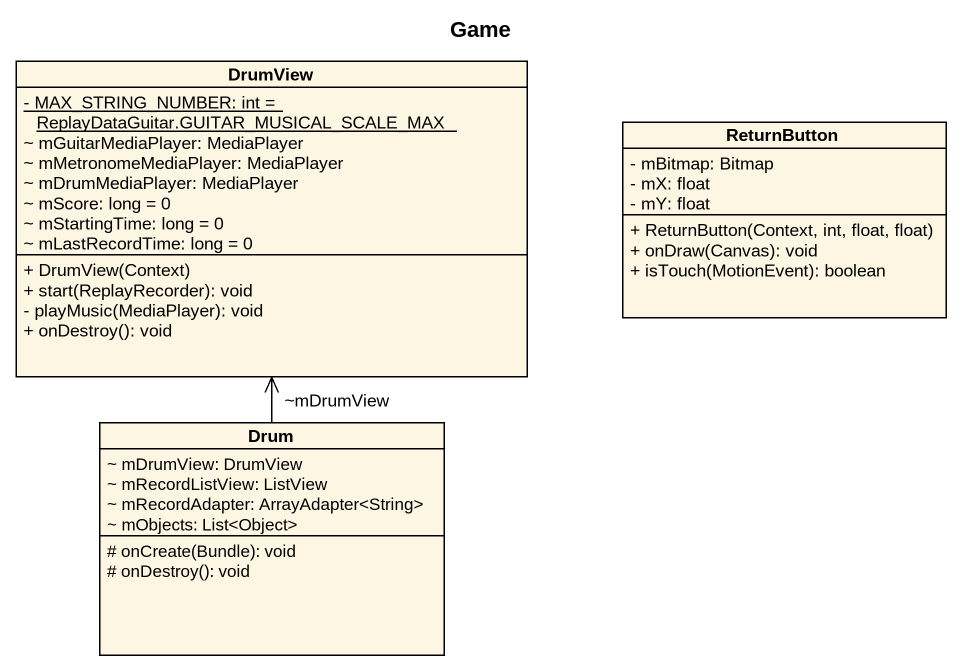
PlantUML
@startuml
title Game
hide circle
hide empty members
skinparam classAttributeIconSize 0
class DrumView {
  {static} - MAX_STRING_NUMBER: int = ReplayDataGuitar.GUITAR_MUSICAL_SCALE_MAX
  ~ mGuitarMediaPlayer: MediaPlayer
  ~ mMetronomeMediaPlayer: MediaPlayer
  ~ mDrumMediaPlayer: MediaPlayer
  ~ mScore: long = 0
  ~ mStartingTime: long = 0
  ~ mLastRecordTime: long = 0
  + DrumView(Context)
  + start(ReplayRecorder): void
  - playMusic(MediaPlayer): void
  + onDestroy(): void
}
class ReturnButton {
  - mBitmap: Bitmap
  - mX: float
  - mY: float
  + ReturnButton(Context, int, float, float)
  + onDraw(Canvas): void
  + isTouch(MotionEvent): boolean
}
class Drum {
  ~ mDrumView: DrumView
  ~ mRecordListView: ListView
  ~ mRecordAdapter: ArrayAdapter<String>
  ~ mObjects: List<Object>
  # onCreate(Bundle): void
  # onDestroy(): void
}
Drum -up-> "~mDrumView" DrumView
@enduml
